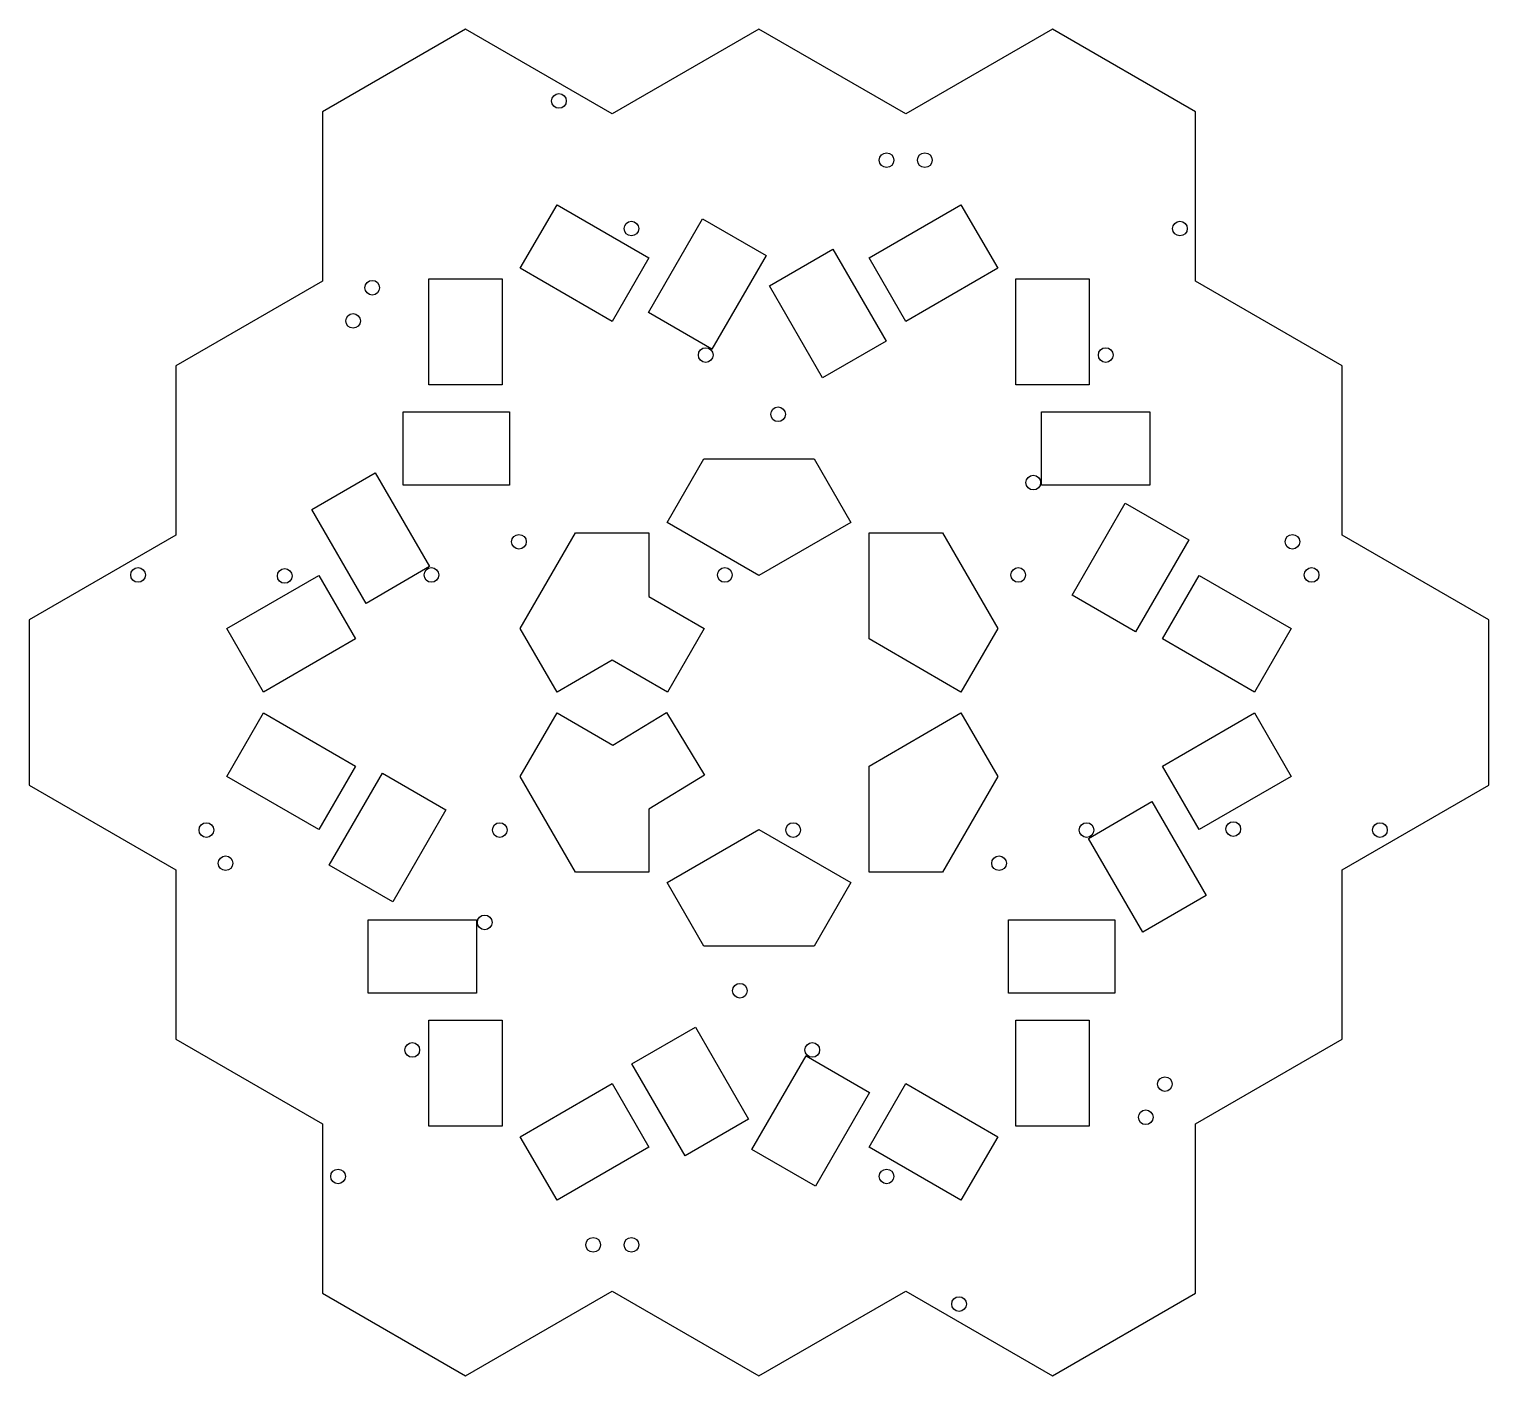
# Model space of a CAD drawing. Header units: millimetres. Extents: x -99 to 100, y -92 to 92.
import ezdxf

# ---------------------------------------------------------------- set-up
doc = ezdxf.new("R2010")
doc.units = ezdxf.units.MM
doc.layers.get('0').update_dxf_attribs({"linetype": 'CONTINUOUS'})

msp = doc.modelspace()

# ---------------------------------------------------------------- linework, layer by layer
for points in [[(59.5, 57.45), (59.5, 80.54), (40, 91.8), (20, 80.25), (0, 91.8), (-20, 80.25), (-40, 91.8), (-59.5, 80.54), (-59.5, 57.45), (-79.5, 45.9), (-79.5, 22.81), (-99.5, 11.26), (-99.5, -11.26), (-79.5, -22.81), (-79.5, -45.9), (-59.5, -57.45), (-59.5, -80.54), (-40, -91.8), (-20, -80.25), (0, -91.8), (20, -80.25), (40, -91.8), (59.5, -80.54), (59.5, -57.45), (79.5, -45.9), (79.5, -22.81), (99.5, -11.26), (99.5, 11.26), (79.5, 22.81), (79.5, 45.9)], [(-27.54, 67.86), (-15, 60.62), (-20, 51.96), (-32.54, 59.2)], [(32.54, 59.2), (20, 51.96), (15, 60.62), (27.54, 67.86)], [(-15.08, 53.16), (-7.69, 65.96), (0.97, 60.96), (-6.42, 48.16)], [(10.08, 61.82), (17.32, 49.28), (8.66, 44.28), (1.42, 56.82)], [(-35, 57.78), (-35, 43.3), (-45, 43.3), (-45, 57.78)], [(45, 57.78), (45, 43.3), (35, 43.3), (35, 57.78)], [(-48.5, 39.64), (-34.02, 39.64), (-34.02, 29.64), (-48.5, 29.64)], [(38.5, 39.64), (53.27, 39.64), (53.27, 29.64), (38.5, 29.64)], [(0, 17.32), (-12.54, 24.56), (-7.54, 33.22), (7.54, 33.22), (12.54, 24.56)], [(-53.58, 13.52), (-60.97, 26.31), (-52.31, 31.31), (-44.92, 18.52)], [(58.58, 22.18), (51.34, 9.64), (42.68, 14.64), (49.92, 27.18)], [(-20, 5.77), (-27.54, 1.42), (-32.54, 10.08), (-25, 23.14), (-15, 23.14), (-15, 14.43), (-7.46, 10.08), (-12.46, 1.42)], [(15, 8.66), (15, 23.14), (25, 23.14), (32.54, 10.08), (27.54, 1.42)], [(-72.54, 10.08), (-60, 17.32), (-55, 8.66), (-67.54, 1.42)], [(67.54, 1.42), (55, 8.66), (60, 17.32), (72.54, 10.08)], [(-67.54, -1.42), (-55, -8.66), (-60, -17.32), (-72.54, -10.08)], [(-15, -14.53), (-15, -23.14), (-25, -23.14), (-32.54, -10.08), (-27.54, -1.42), (-19.92, -5.82), (-12.61, -1.38), (-7.42, -9.93)], [(15, -8.66), (27.54, -1.42), (32.54, -10.08), (25, -23.14), (15, -23.14)], [(72.54, -10.08), (60, -17.32), (55, -8.66), (67.54, -1.42)], [(-58.58, -22.18), (-51.34, -9.64), (-42.68, -14.64), (-49.92, -27.18)], [(53.58, -13.52), (60.97, -26.31), (52.31, -31.31), (44.92, -18.52)], [(0, -17.32), (12.54, -24.56), (7.54, -33.22), (-7.54, -33.22), (-12.54, -24.56)], [(-38.5, -39.64), (-53.27, -39.64), (-53.27, -29.64), (-38.5, -29.64)], [(48.5, -39.64), (34.02, -39.64), (34.02, -29.64), (48.5, -29.64)], [(-45, -57.78), (-45, -43.3), (-35, -43.3), (-35, -57.78)], [(35, -57.78), (35, -43.3), (45, -43.3), (45, -57.78)], [(-10.08, -61.82), (-17.32, -49.28), (-8.66, -44.28), (-1.42, -56.82)], [(15.08, -53.16), (7.69, -65.96), (-0.97, -60.96), (6.42, -48.16)], [(-32.54, -59.2), (-20, -51.96), (-15, -60.62), (-27.54, -67.86)], [(27.54, -67.86), (15, -60.62), (20, -51.96), (32.54, -59.2)]]:
    msp.add_lwpolyline(points, close=True)
for centre in [(-27.27, 82.01), (17.39, 73.94), (22.61, 73.94), (-17.39, 64.62), (57.39, 64.62), (-52.73, 56.55), (-55.34, 52.03), (-7.27, 47.37), (47.27, 47.37), (2.61, 39.3), (37.39, 29.98), (-32.73, 21.91), (72.73, 21.91), (-84.66, 17.39), (-64.66, 17.25), (-44.66, 17.39), (-4.66, 17.39), (35.34, 17.39), (75.34, 17.39), (-75.34, -17.39), (-35.34, -17.39), (4.66, -17.39), (44.66, -17.39), (64.66, -17.25), (84.66, -17.39), (-72.73, -21.91), (32.73, -21.91), (-37.39, -29.98), (-2.61, -39.3), (-47.27, -47.37), (7.27, -47.37), (55.34, -52.03), (52.73, -56.55), (-57.39, -64.62), (17.39, -64.62), (-22.61, -73.94), (-17.39, -73.94), (27.27, -82.01)]:
    msp.add_circle(centre, 1)

doc.saveas('drawing.dxf')
